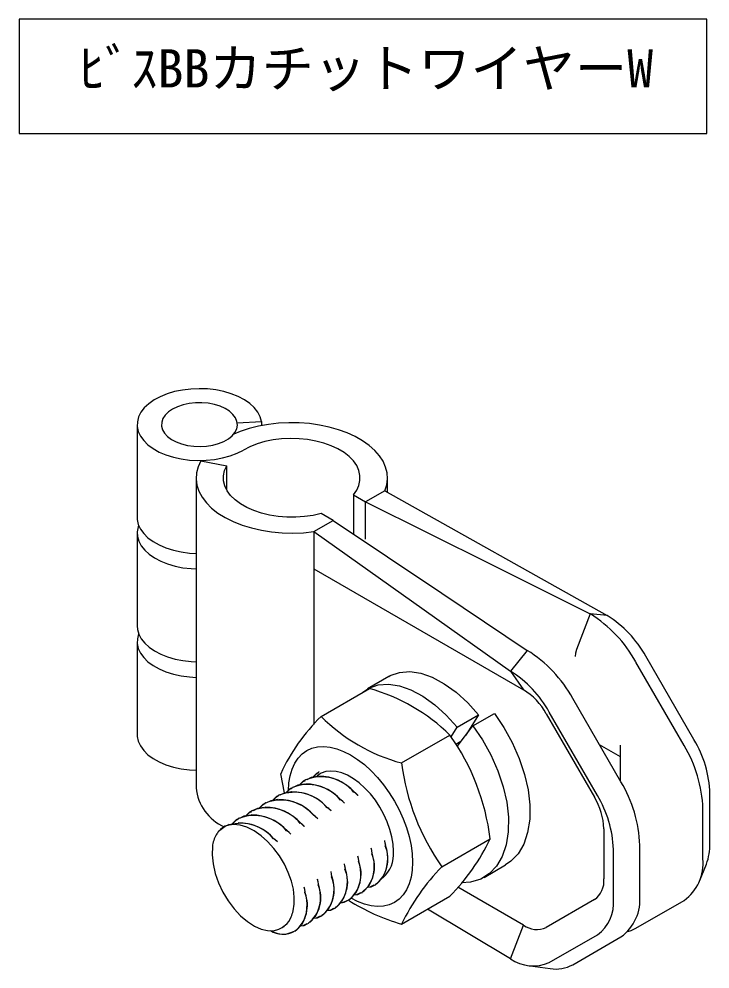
# Model space of a CAD drawing. Units: millimetres on the paper. Extents: x -143 to 139, y -96 to 99.
# Drawn here: x -71.13 to -42.01, y -72.19 to -32.14 of the extents above; entities that cross this region are included whole.
import ezdxf
from ezdxf.enums import TextEntityAlignment as Align

# ---------------------------------------------------------------- set-up
doc = ezdxf.new("R2010")
doc.units = ezdxf.units.MM
doc.layers.add('0-0_文字･図枠･寸法', color=7, linetype='Continuous')
doc.layers.add('0-5_BBクリッパー', color=7, linetype='Continuous')
doc.styles.add('ＭＳ ゴシック', font='')
doc.styles.get('ＭＳ ゴシック').set_extended_font_data('MS Gothic')

msp = doc.modelspace()

# ---------------------------------------------------------------- linework, layer by layer
at = {"layer": '0-0_文字･図枠･寸法'}
msp.add_lwpolyline([(-71.127, -32.14), (-71.127, -36.967), (-42.142, -36.967), (-42.142, -32.14)], close=True, dxfattribs=at)
at = {"layer": '0-5_BBクリッパー'}
for p, q in [((-66.147, -49.24), (-66.147, -53.159)), ((-61.93, -49.159), (-60.91, -49.108)), ((-60.91, -49.108), (-60.91, -49.279)), ((-62.058, -49.609), (-62.058, -49.627)), ((-61.936, -50.446), (-61.669, -50.311)), ((-63.467, -50.767), (-62.371, -50.973)), ((-62.371, -52), (-62.371, -50.973)), ((-63.664, -51.486), (-63.664, -64.549)), ((-55.601, -52.088), (-55.601, -51.486)), ((-55.711, -52.026), (-56.526, -52.496)), ((-55.711, -52.026), (-46.347, -57.285)), ((-57.034, -52.203), (-57.034, -53.849)), ((-57.034, -52.203), (-56.526, -52.496)), ((-56.526, -54.064), (-56.526, -52.496)), ((-57.883, -53.28), (-58.392, -52.986)), ((-58.698, -53.75), (-57.883, -53.28)), ((-66.147, -53.812), (-66.147, -57.73)), ((-58.698, -53.75), (-58.698, -55.317)), ((-58.698, -55.317), (-58.698, -61.888)), ((-58.698, -55.317), (-49.868, -60.415)), ((-47.052, -57.222), (-47.635, -58.726)), ((-46.347, -57.285), (-47.052, -57.222)), ((-66.147, -58.384), (-66.147, -62.302)), ((-49.711, -58.757), (-50.416, -59.634)), ((-43.103, -62.763), (-45.132, -59.248)), ((-42.685, -62.522), (-44.715, -59.007)), ((-50.416, -59.634), (-49.868, -60.415)), ((-55.543, -59.858), (-56.448, -60.38)), ((-58.4, -61.544), (-56.364, -60.368)), ((-45.762, -64.298), (-47.791, -60.783)), ((-52.67, -62.002), (-51.765, -61.48)), ((-51.765, -61.48), (-52.292, -62.328)), ((-48.908, -61.428), (-46.879, -64.943)), ((-46.755, -64.872), (-48.785, -61.357)), ((-52.92, -62.404), (-52.67, -62.002)), ((-52.661, -62.812), (-51.997, -61.941)), ((-52.02, -61.971), (-52.051, -61.939)), ((-55.004, -63.504), (-52.968, -62.329)), ((-52.502, -62.603), (-52.716, -62.726)), ((-45.78, -63.249), (-46.662, -62.74)), ((-45.78, -64.268), (-45.78, -62.759)), ((-59.946, -64.765), (-60.098, -63.96)), ((-58.483, -63.879), (-58.492, -63.884)), ((-59.049, -64.205), (-59.058, -64.21)), ((-60.18, -64.858), (-60.189, -64.863)), ((-59.614, -64.532), (-59.623, -64.537)), ((-42.01, -66.902), (-42.01, -64.797)), ((-60.746, -65.185), (-60.755, -65.19)), ((-61.311, -65.511), (-61.32, -65.516)), ((-42.308, -67.544), (-42.308, -65.439)), ((-61.877, -65.838), (-61.886, -65.843)), ((-62.446, -66.177), (-62.717, -66.39)), ((-62.451, -66.17), (-62.627, -66.298)), ((-62.442, -66.164), (-62.451, -66.169)), ((-62.265, -66.105), (-62.33, -66.138)), ((-46.481, -66.281), (-46.481, -68.386)), ((-55.709, -66.818), (-55.715, -66.775)), ((-53.306, -67.881), (-51.27, -66.705)), ((-56.274, -67.145), (-56.281, -67.102)), ((-46.079, -69.252), (-46.079, -67.146)), ((-44.967, -69.079), (-44.967, -66.974)), ((-56.84, -67.471), (-56.847, -67.428)), ((-57.971, -68.125), (-57.978, -68.081)), ((-57.405, -67.798), (-57.412, -67.755)), ((-51.528, -68.327), (-50.623, -67.805)), ((-42.486, -68.56), (-42.161, -67.765)), ((-58.536, -68.451), (-58.543, -68.408)), ((-59.102, -68.778), (-59.109, -68.734)), ((-56.117, -68.652), (-56.107, -68.647)), ((-49.868, -70.342), (-52.635, -68.744)), ((-56.682, -68.979), (-56.673, -68.974)), ((-55.004, -70.297), (-52.968, -69.121)), ((-46.879, -69.265), (-48.908, -70.437)), ((-57.813, -69.632), (-57.804, -69.627)), ((-57.248, -69.305), (-57.239, -69.3)), ((-50.416, -71.756), (-53.914, -69.668)), ((-45.132, -70.474), (-43.103, -69.302)), ((-58.379, -69.958), (-58.37, -69.953)), ((-60.016, -70.409), (-59.953, -70.372)), ((-59.954, -70.382), (-60.01, -70.42)), ((-60.002, -70.415), (-59.96, -70.403)), ((-59.983, -70.404), (-59.983, -70.404)), ((-58.944, -70.285), (-58.935, -70.28)), ((-50.416, -71.756), (-49.868, -70.342)), ((-59.51, -70.611), (-59.501, -70.606)), ((-48.785, -71.918), (-46.755, -70.746)), ((-47.791, -72.009), (-45.762, -70.837)), ((-49.593, -72.056), (-48.743, -72.172))]:
    msp.add_line(p, q, dxfattribs=at)
for points in [[(-60.91, -49.108), (-60.965, -48.906), (-61.066, -48.71), (-61.213, -48.523), (-61.401, -48.35), (-61.629, -48.193), (-61.891, -48.055), (-62.182, -47.938), (-62.499, -47.846), (-62.834, -47.779), (-63.181, -47.738), (-63.535, -47.725), (-63.889, -47.74), (-64.236, -47.782), (-64.57, -47.851), (-64.885, -47.945), (-65.175, -48.063), (-65.435, -48.202), (-65.66, -48.36), (-65.846, -48.535), (-65.989, -48.722), (-66.088, -48.919), (-66.139, -49.121), (-66.143, -49.326), (-66.099, -49.529), (-66.008, -49.727), (-65.872, -49.916), (-65.692, -50.092), (-65.473, -50.253), (-65.219, -50.396), (-64.933, -50.517), (-64.622, -50.615), (-64.291, -50.688), (-63.946, -50.735), (-63.592, -50.754), (-63.238, -50.745), (-62.889, -50.709), (-62.552, -50.647), (-62.232, -50.558), (-61.936, -50.446)], [(-55.711, -52.026), (-55.633, -51.779), (-55.602, -51.529), (-55.618, -51.278), (-55.68, -51.029), (-55.788, -50.786), (-55.941, -50.551), (-56.137, -50.327), (-56.374, -50.116), (-56.648, -49.922), (-56.958, -49.745), (-57.298, -49.589), (-57.666, -49.455), (-58.056, -49.344), (-58.465, -49.259), (-58.887, -49.199), (-59.318, -49.166), (-59.753, -49.16), (-60.186, -49.181), (-60.613, -49.229), (-61.029, -49.303), (-61.428, -49.403), (-61.806, -49.526), (-62.079, -49.637)], [(-57.034, -52.203), (-56.898, -52.006), (-56.805, -51.802), (-56.759, -51.592), (-56.759, -51.38), (-56.806, -51.17), (-56.898, -50.966), (-57.035, -50.769), (-57.213, -50.585), (-57.431, -50.415), (-57.685, -50.262), (-57.97, -50.129), (-58.282, -50.018), (-58.616, -49.931), (-58.967, -49.869), (-59.328, -49.833), (-59.694, -49.824), (-60.059, -49.842), (-60.417, -49.887), (-60.763, -49.957), (-61.09, -50.053), (-61.394, -50.171), (-61.669, -50.311)], [(-63.467, -50.767), (-63.581, -51.018), (-63.647, -51.275), (-63.663, -51.534), (-63.629, -51.792), (-63.545, -52.047), (-63.413, -52.295), (-63.233, -52.533), (-63.009, -52.758), (-62.743, -52.967), (-62.438, -53.158), (-62.098, -53.327), (-61.728, -53.474), (-61.332, -53.597), (-60.914, -53.693), (-60.481, -53.761), (-60.037, -53.802), (-59.588, -53.813), (-59.14, -53.796), (-58.698, -53.75)], [(-58.392, -52.986), (-58.738, -53.066), (-59.098, -53.12), (-59.468, -53.146), (-59.841, -53.144), (-60.21, -53.115), (-60.569, -53.058), (-60.913, -52.975), (-61.235, -52.867), (-61.531, -52.736), (-61.794, -52.584), (-62.022, -52.414), (-62.209, -52.228), (-62.354, -52.03), (-62.453, -51.823), (-62.504, -51.61), (-62.508, -51.395), (-62.463, -51.181), (-62.371, -50.973)], [(-56.526, -52.496), (-51.22, -55.142), (-47.052, -57.222)], [(-66.147, -53.159), (-66.143, -53.244), (-66.099, -53.448), (-66.008, -53.645), (-65.872, -53.834), (-65.692, -54.011), (-65.473, -54.172), (-65.219, -54.315), (-64.933, -54.436), (-64.622, -54.534), (-64.291, -54.607), (-63.946, -54.653), (-63.664, -54.671)], [(-66.086, -53.485), (-66.108, -53.552), (-66.145, -53.754), (-66.135, -53.957), (-66.078, -54.157), (-65.975, -54.351), (-65.829, -54.535), (-65.64, -54.707), (-65.414, -54.862), (-65.154, -54.998), (-64.864, -55.114), (-64.551, -55.205), (-64.219, -55.272), (-63.875, -55.313), (-63.664, -55.324)], [(-57.883, -53.28), (-53.307, -56.347), (-49.711, -58.757)], [(-58.698, -53.75), (-54.06, -57.045), (-50.416, -59.634)], [(-66.147, -57.73), (-66.135, -57.875), (-66.078, -58.076), (-65.975, -58.27), (-65.829, -58.454), (-65.64, -58.625), (-65.414, -58.781), (-65.154, -58.917), (-64.864, -59.032), (-64.551, -59.124), (-64.219, -59.191), (-63.875, -59.231), (-63.664, -59.243)], [(-66.086, -58.057), (-66.088, -58.062), (-66.139, -58.265), (-66.143, -58.469), (-66.099, -58.673), (-66.008, -58.87), (-65.872, -59.059), (-65.692, -59.236), (-65.473, -59.397), (-65.219, -59.539), (-64.933, -59.661), (-64.622, -59.759), (-64.291, -59.832), (-63.946, -59.878), (-63.664, -59.896)], [(-47.635, -58.726), (-47.681, -58.878), (-47.696, -59.022)], [(-55.539, -59.864), (-55.482, -59.824), (-55.091, -59.688), (-54.656, -59.655), (-54.195, -59.725), (-53.712, -59.893), (-53.209, -60.162), (-52.705, -60.526), (-52.218, -60.972), (-51.765, -61.48)], [(-56.655, -60.537), (-56.387, -60.347), (-55.996, -60.21), (-55.561, -60.178), (-55.1, -60.247), (-54.617, -60.415), (-54.114, -60.684), (-53.61, -61.049), (-53.123, -61.494), (-52.67, -62.002)], [(-51.997, -61.941), (-51.092, -61.418), (-50.693, -62.005), (-50.339, -62.644), (-50.044, -63.312), (-49.82, -63.986), (-49.672, -64.64), (-49.6, -65.273), (-49.606, -65.88), (-49.693, -66.438), (-49.859, -66.926), (-50.094, -67.329), (-50.397, -67.648), (-50.63, -67.793)], [(-51.997, -61.941), (-51.598, -62.528), (-51.244, -63.166), (-50.949, -63.834), (-50.725, -64.508), (-50.577, -65.163), (-50.504, -65.795), (-50.511, -66.402), (-50.598, -66.96), (-50.764, -67.448), (-50.999, -67.851), (-51.302, -68.17), (-51.672, -68.401), (-52.098, -68.532), (-52.474, -68.553)], [(-66.147, -62.302), (-66.143, -62.388), (-66.099, -62.591), (-66.008, -62.789), (-65.872, -62.978), (-65.692, -63.155), (-65.473, -63.316), (-65.219, -63.458), (-64.933, -63.58), (-64.622, -63.678), (-64.291, -63.751), (-63.946, -63.797), (-63.664, -63.815)], [(-59.767, -64.673), (-59.75, -64.345), (-59.701, -64.04), (-59.62, -63.762), (-59.508, -63.514), (-59.366, -63.3), (-59.197, -63.122), (-59.001, -62.982), (-58.783, -62.883), (-58.544, -62.825), (-58.288, -62.809), (-58.017, -62.836), (-57.736, -62.905), (-57.447, -63.015), (-57.154, -63.165), (-56.862, -63.353), (-56.573, -63.576), (-56.291, -63.832), (-56.021, -64.118), (-55.764, -64.43), (-55.525, -64.763), (-55.307, -65.115), (-55.112, -65.48), (-54.942, -65.853), (-54.801, -66.231), (-54.689, -66.609), (-54.607, -66.98), (-54.558, -67.342), (-54.542, -67.69), (-54.558, -68.018), (-54.607, -68.323), (-54.689, -68.601), (-54.801, -68.849), (-54.942, -69.063), (-55.112, -69.241), (-55.307, -69.381), (-55.525, -69.48), (-55.764, -69.538), (-56.021, -69.554), (-56.291, -69.527)], [(-58.518, -64.069), (-58.819, -64.119), (-59.004, -64.213)], [(-58.487, -63.894), (-58.585, -63.944), (-58.74, -64.1)], [(-58.506, -63.925), (-58.602, -63.974), (-58.724, -64.097)], [(-55.344, -67.226), (-55.361, -66.932), (-55.411, -66.624), (-55.494, -66.307), (-55.608, -65.988), (-55.75, -65.673), (-55.919, -65.367), (-56.111, -65.077), (-56.322, -64.806), (-56.548, -64.562), (-56.786, -64.348), (-57.031, -64.168), (-57.278, -64.025), (-57.522, -63.923), (-57.76, -63.862), (-57.987, -63.845), (-58.198, -63.871), (-58.39, -63.941), (-58.558, -64.052), (-58.566, -64.058)], [(-59.084, -64.396), (-59.384, -64.445), (-59.569, -64.54)], [(-59.052, -64.221), (-59.151, -64.271), (-59.305, -64.426)], [(-59.072, -64.252), (-59.167, -64.3), (-59.29, -64.424)], [(-60.183, -64.874), (-60.282, -64.924), (-60.436, -65.079)], [(-59.649, -64.722), (-59.95, -64.772), (-60.135, -64.866)], [(-59.618, -64.547), (-59.716, -64.597), (-59.871, -64.753)], [(-59.637, -64.578), (-59.733, -64.627), (-59.855, -64.75)], [(-56.845, -64.871), (-56.919, -64.805), (-56.993, -64.738)], [(-56.838, -64.875), (-56.947, -64.77), (-56.987, -64.744)], [(-60.749, -65.2), (-60.847, -65.25), (-61.002, -65.406)], [(-60.769, -65.231), (-60.864, -65.28), (-60.987, -65.403)], [(-60.215, -65.049), (-60.516, -65.098), (-60.7, -65.192)], [(-60.203, -64.905), (-60.298, -64.954), (-60.421, -65.077)], [(-57.412, -65.196), (-57.486, -65.13), (-57.561, -65.063)], [(-57.404, -65.202), (-57.513, -65.097), (-57.552, -65.071)], [(-61.315, -65.527), (-61.413, -65.577), (-61.567, -65.732)], [(-61.334, -65.558), (-61.429, -65.607), (-61.552, -65.73)], [(-60.781, -65.375), (-61.081, -65.425), (-61.266, -65.519)], [(-57.977, -65.523), (-58.052, -65.456), (-58.127, -65.389)], [(-57.97, -65.528), (-58.078, -65.423), (-58.118, -65.397)], [(-61.88, -65.853), (-61.978, -65.903), (-62.133, -66.059)], [(-61.9, -65.884), (-61.995, -65.933), (-62.118, -66.056)], [(-61.346, -65.702), (-61.647, -65.751), (-61.831, -65.845)], [(-59.106, -66.178), (-59.181, -66.111), (-59.256, -66.044)], [(-59.101, -66.181), (-59.209, -66.076), (-59.249, -66.05)], [(-58.542, -65.85), (-58.617, -65.783), (-58.692, -65.716)], [(-58.535, -65.855), (-58.644, -65.75), (-58.684, -65.724)], [(-59.578, -69.742), (-59.529, -69.464), (-59.526, -69.156), (-59.567, -68.825), (-59.651, -68.482), (-59.779, -68.123), (-59.946, -67.77), (-60.152, -67.426), (-60.388, -67.107), (-60.649, -66.819), (-60.925, -66.572), (-61.222, -66.366), (-61.52, -66.217), (-61.81, -66.13), (-62.085, -66.103), (-62.357, -66.144)], [(-59.669, -66.507), (-59.744, -66.44), (-59.819, -66.373)], [(-59.666, -66.508), (-59.775, -66.403), (-59.815, -66.377)], [(-60.231, -66.836), (-60.306, -66.77), (-60.382, -66.702)], [(-60.232, -66.834), (-60.341, -66.729), (-60.382, -66.702)], [(-55.673, -66.988), (-55.694, -66.891), (-55.714, -66.791)], [(-62.977, -67.025), (-62.989, -67.379), (-62.949, -67.761), (-62.857, -68.16), (-62.715, -68.564), (-62.532, -68.949), (-62.311, -69.316), (-62.061, -69.65), (-61.788, -69.945), (-61.503, -70.189), (-61.21, -70.378), (-60.928, -70.505), (-60.655, -70.572), (-60.401, -70.575), (-60.173, -70.515), (-60.092, -70.474)], [(-56.239, -67.313), (-56.26, -67.215), (-56.28, -67.115)], [(-56.806, -67.637), (-56.826, -67.539), (-56.847, -67.439)], [(-57.372, -67.96), (-57.392, -67.862), (-57.413, -67.763)], [(-58.504, -68.606), (-58.524, -68.509), (-58.545, -68.411)], [(-57.938, -68.284), (-57.958, -68.186), (-57.979, -68.087)], [(-56.092, -68.605), (-56.011, -68.564), (-55.834, -68.374)], [(-59.07, -68.934), (-59.089, -68.84), (-59.109, -68.744)], [(-56.657, -68.931), (-56.576, -68.891), (-56.4, -68.701)], [(-56.439, -68.743), (-56.289, -68.726), (-56.122, -68.642)], [(-56.434, -68.738), (-56.323, -68.725), (-56.162, -68.645)], [(-57.223, -69.258), (-57.142, -69.217), (-56.965, -69.027)], [(-56.291, -69.527), (-56.573, -69.458), (-56.862, -69.348), (-57.132, -69.211)], [(-57.004, -69.069), (-56.855, -69.052), (-56.688, -68.969)], [(-57, -69.064), (-56.888, -69.052), (-56.728, -68.972)], [(-58.354, -69.911), (-58.273, -69.87), (-58.097, -69.68)], [(-58.136, -69.722), (-57.986, -69.705), (-57.819, -69.622)], [(-58.131, -69.717), (-58.019, -69.705), (-57.858, -69.624)], [(-57.788, -69.584), (-57.707, -69.544), (-57.531, -69.354)], [(-57.57, -69.396), (-57.42, -69.379), (-57.253, -69.295)], [(-57.565, -69.391), (-57.454, -69.378), (-57.294, -69.298)], [(-58.92, -70.237), (-58.838, -70.197), (-58.662, -70.007)], [(-58.701, -70.049), (-58.552, -70.032), (-58.384, -69.948)], [(-58.697, -70.044), (-58.585, -70.031), (-58.425, -69.951)], [(-59.486, -70.564), (-59.404, -70.523), (-59.228, -70.333)], [(-59.262, -70.37), (-59.15, -70.358), (-58.991, -70.278)], [(-59.255, -70.374), (-59.117, -70.358), (-58.95, -70.275)], [(-45.474, -70.611), (-45.33, -70.567), (-45.132, -70.474)]]:
    msp.add_lwpolyline(points, dxfattribs=at)
msp.add_lwpolyline([(-64.655, -48.587), (-64.83, -48.707), (-64.967, -48.842), (-65.063, -48.988), (-65.115, -49.142), (-65.12, -49.299), (-65.08, -49.454), (-64.995, -49.602), (-64.868, -49.741), (-64.702, -49.865), (-64.502, -49.971), (-64.274, -50.056), (-64.025, -50.117), (-63.761, -50.153), (-63.49, -50.163), (-63.22, -50.147), (-62.959, -50.104), (-62.714, -50.036), (-62.493, -49.946), (-62.301, -49.835), (-62.144, -49.707), (-62.027, -49.566), (-61.953, -49.415), (-61.924, -49.26), (-61.942, -49.103), (-62.005, -48.951), (-62.111, -48.807), (-62.258, -48.675), (-62.442, -48.56), (-62.656, -48.464), (-62.896, -48.391), (-63.154, -48.342), (-63.422, -48.318), (-63.693, -48.322), (-63.96, -48.351), (-64.214, -48.407), (-64.448, -48.486)], close=True, dxfattribs=at)
for centre, radius, start, end in [((-49.983, -61.921), 5.539, 28.8556, 58.0453), ((-48.838, -61.279), 4.708, 28.8556, 58.0453), ((-52.642, -63.456), 5.539, 28.8556, 58.0453), ((-52.908, -63.629), 4.708, 28.8556, 58.0453), ((-58.445, -67.896), 7.81, 45.4639, 74.5414), ((-51.334, -62.764), 2.769, 28.8556, 58.0453), ((-52.67, -67.376), 8.176, 134.4954, 155.3033), ((-53.016, -56.14), 7.628, 225.1088, 254.8966), ((-60.822, -67.894), 9.626, 7.0928, 35.3186), ((-47.844, -65.628), 5.539, 1.9565, 31.1437), ((-46.715, -64.957), 4.708, 1.9565, 31.1437), ((-45.451, -62.316), 9.626, 187.0928, 215.3186), ((-58.495, -66.076), 2.011, 41.7025, 90.0213), ((-58.951, -66.182), 1.767, 38.9006, 111.8426), ((-59.06, -66.401), 2.009, 41.73, 90.0316), ((-58.386, -65.855), 1.767, 38.9004, 111.8385), ((-50.503, -67.163), 5.539, 1.9565, 31.1437), ((-61.672, -64.367), 2, 185.2096, 246.3321), ((-59.517, -66.508), 1.767, 38.9004, 111.8382), ((-59.625, -66.727), 2.008, 41.7426, 90.0356), ((-50.785, -67.307), 4.708, 1.9565, 31.1437), ((-60.083, -66.835), 1.767, 38.9005, 111.8415), ((-60.191, -67.054), 2.008, 41.7366, 90.0336), ((-49.249, -66.376), 2.77, 1.9565, 31.1437), ((-60.648, -67.161), 1.767, 38.9004, 111.8388), ((-60.757, -67.382), 2.01, 41.7128, 90.0254), ((-61.779, -67.814), 1.767, 38.9004, 111.8403), ((-61.886, -68.033), 2.008, 41.5027, 90.0921), ((-61.214, -67.488), 1.767, 38.9005, 111.8403), ((-61.323, -67.711), 2.013, 41.6739, 90.0107), ((-61.893, -67.074), 1.071, 140.3094, 149.4894), ((-62.132, -66.86), 0.75, 107.4426, 141.2565), ((-61.734, -67.155), 1.25, 150.0193, 174.0344), ((-59.404, -62.793), 9.026, 315.4847, 334.314), ((-56.951, -67.552), 1.371, 307.6769, 23.5333), ((-57.223, -67.522), 1.633, 329.1359, 19.1494), ((-56.661, -67.347), 1.322, 310.828, 5.2278), ((-44.281, -66.947), 2.272, 338.8935, 1.1413), ((-58.083, -68.204), 1.372, 307.6875, 23.5628), ((-58.358, -68.174), 1.637, 329.1678, 19.2266), ((-57.515, -67.879), 1.369, 307.6468, 23.4653), ((-57.79, -67.848), 1.635, 329.149, 19.1815), ((-44.23, -67.733), 1.931, 305.698, 5.6204), ((-58.646, -68.532), 1.369, 307.652, 23.4717), ((-58.926, -68.499), 1.639, 329.1864, 19.271), ((-46.87, -74.209), 9.026, 135.4846, 154.314), ((-59.213, -68.858), 1.371, 307.6693, 23.5217), ((-59.494, -68.825), 1.642, 329.2063, 19.3188), ((-47.442, -68.481), 0.966, 305.6981, 5.6203), ((-59.778, -69.185), 1.37, 307.6606, 23.4873), ((-60.063, -69.151), 1.645, 329.2324, 19.381), ((-60.343, -69.511), 1.37, 307.6544, 23.487), ((-60.627, -69.477), 1.644, 329.2237, 19.36), ((-47.713, -69.412), 1.642, 305.6981, 5.6204), ((-46.889, -69.269), 1.931, 305.698, 5.6204), ((-52.564, -61.844), 8.798, 237.8712, 253.9008), ((-60.508, -69.662), 0.91, 311.4006, 338.3981), ((-61.492, -69.253), 1.976, 337.8807, 345.679), ((-60.699, -69.397), 1.236, 299.4544, 309.9449), ((-49.306, -69.557), 0.966, 234.3818, 294.3139), ((-60.017, -69.752), 0.969, 238.0371, 298.4725), ((-59.986, -69.745), 0.977, 238.1204, 298.7495), ((-49.461, -70.422), 1.641, 234.3818, 294.3139), ((-48.505, -70.699), 1.492, 260.837, 298.5894)]:
    msp.add_arc(centre, radius, start, end, dxfattribs=at)

# ---------------------------------------------------------------- texts
at = {"layer": '0-0_文字･図枠･寸法', "style": 'ＭＳ ゴシック'}
msp.add_text('ﾋﾞｽBBカチットワイヤーW', height=1.613, dxfattribs=at).set_placement((-68.594, -35.511), align=Align.BOTTOM_LEFT)

doc.saveas('drawing.dxf')
